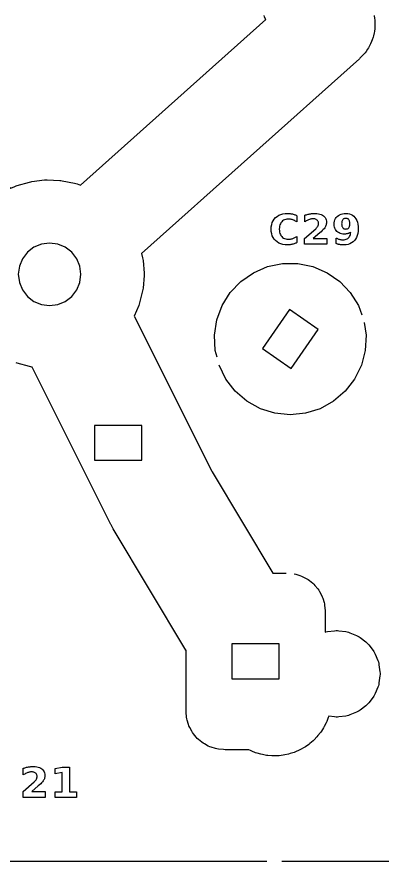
# Model space of a CAD drawing. Header units: millimetres. Extents: x 0 to 300, y 5 to 290.
# Drawn here: x 104.4 to 133.6, y 150 to 217.6 of the extents above; entities that cross this region are included whole.
import ezdxf

# ---------------------------------------------------------------- set-up
doc = ezdxf.new("R2010")
doc.units = ezdxf.units.MM
doc.layers.add('CUT', color=1, linetype='CONTINUOUS')
doc.layers.add('ENGRAVE', color=5, linetype='CONTINUOUS')

msp = doc.modelspace()

# ---------------------------------------------------------------- linework, layer by layer
at = {"layer": 'CUT', "color": 1}
for points in [[(90.0183, 214.2315), (103.904, 203.8885), (104.2185, 204.0378), (104.3153, 204.079), (104.4151, 204.1123), (105.3835, 204.3928), (105.4856, 204.418), (105.5894, 204.4349), (106.5903, 204.5564), (106.6951, 204.5649), (106.8003, 204.5649), (107.8077, 204.5243), (107.9126, 204.5158), (108.0164, 204.4989), (109.0042, 204.2973), (109.1064, 204.2721), (109.2062, 204.2388), (109.4684, 204.1393), (124.3127, 217.4196), (124.2712, 217.4961), (124.2219, 217.6124), (124.1838, 217.7329)], [(132.9859, 217.7292), (133.0228, 217.5043), (133.0368, 217.3822), (133.052, 217.1548), (133.0544, 217.0318), (133.0478, 216.804), (133.0384, 216.6814), (133.0101, 216.4553), (132.9891, 216.3341), (132.9394, 216.1117), (132.9069, 215.9931), (132.8362, 215.7764), (132.7925, 215.6615), (132.7014, 215.4525), (132.647, 215.3423), (132.5364, 215.143), (132.4717, 215.0384), (132.3426, 214.8506), (132.2682, 214.7527), (132.1218, 214.578), (132.0384, 214.4877), (131.8553, 214.3074), (131.8105, 214.2653), (114.3675, 198.6602), (114.4519, 198.3175), (114.473, 198.2145), (114.4856, 198.11), (114.5668, 197.1051), (114.571, 197), (114.5668, 196.8949), (114.4856, 195.89), (114.473, 195.7855), (114.4519, 195.6825), (114.2106, 194.7036), (114.1814, 194.6025), (114.1441, 194.5041), (113.7847, 193.6607), (120.0033, 181.2233), (120.025, 181.1838), (124.8903, 173.075), (125.9404, 173.075), (125.9428, 173.0749)], [(120.4104, 190.3561), (120.2693, 190.901), (120.2071, 192.1287), (120.3932, 193.3438), (120.8202, 194.4965), (121.4704, 195.5397), (122.3173, 196.4307), (123.3263, 197.1329), (124.4559, 197.6177), (125.66, 197.8651), (126.8893, 197.8651), (128.0934, 197.6177), (129.2231, 197.1329), (130.232, 196.4306), (131.0789, 195.5397), (131.7292, 194.4965), (131.9992, 193.7675)], [(132.1861, 193.1479), (132.3422, 192.1286), (132.28, 190.9009), (131.9718, 189.7109), (131.4305, 188.6072), (130.678, 187.6352), (129.7453, 186.8344), (128.6705, 186.2379), (127.4976, 185.8699), (126.2746, 185.7455), (125.0517, 185.8699), (123.8788, 186.2379), (122.804, 186.8345), (121.8712, 187.6352), (121.1188, 188.6073), (120.5774, 189.7109), (120.5733, 189.7269)], [(126.5894, 173.0115), (126.5987, 173.0101), (126.7231, 172.9789), (127.0538, 172.8786), (127.1745, 172.8354), (127.2904, 172.7806), (127.5951, 172.6177), (127.7051, 172.5518), (127.808, 172.4754), (128.0752, 172.2562), (128.1701, 172.1701), (128.2562, 172.0752), (128.4754, 171.808), (128.5518, 171.7051), (128.6177, 171.5951), (128.7806, 171.2904), (128.8354, 171.1745), (128.8786, 171.0538), (128.9789, 170.7231), (129.0101, 170.5987), (129.0289, 170.4719), (129.0688, 170.0666), (129.075, 169.9404), (129.075, 168.3377), (129.1269, 168.3533), (129.2634, 168.3787), (129.8287, 168.4531), (129.9422, 168.463), (130.0578, 168.463), (130.1713, 168.4531), (130.7282, 168.3798), (130.8405, 168.36), (130.9521, 168.3301), (131.0592, 168.2911), (131.5782, 168.0761), (131.6815, 168.028), (131.7816, 167.9702), (131.8749, 167.9048), (132.3206, 167.5628), (132.4079, 167.4896), (132.4896, 167.4079), (132.5628, 167.3206), (132.9048, 166.8749), (132.9702, 166.7816), (133.028, 166.6815), (133.0761, 166.5782), (133.2911, 166.0592), (133.3301, 165.9521), (133.36, 165.8405), (133.3798, 165.7282), (133.4531, 165.1713), (133.463, 165.0578), (133.463, 164.9422), (133.4531, 164.8287), (133.3798, 164.2718), (133.36, 164.1595), (133.3301, 164.0479), (133.2911, 163.9408), (133.0761, 163.4218), (133.028, 163.3185), (132.9702, 163.2184), (132.9048, 163.1251), (132.5628, 162.6794), (132.4896, 162.5921), (132.4079, 162.5104), (132.3206, 162.4372), (131.8749, 162.0952), (131.7816, 162.0298), (131.6815, 161.972), (131.5782, 161.9239), (131.0592, 161.7089), (130.9521, 161.6699), (130.8405, 161.64), (130.7282, 161.6202), (130.1713, 161.5469), (130.0578, 161.537), (129.9422, 161.537), (129.8287, 161.5469), (129.3557, 161.6092), (129.3174, 161.4943), (129.2005, 161.1937), (129.149, 161.0783), (129.0033, 160.7907), (128.9407, 160.6809), (128.7674, 160.4089), (128.6944, 160.3058), (128.4953, 160.0522), (128.4125, 159.9567), (128.1895, 159.7237), (128.0978, 159.6369), (127.8531, 159.4269), (127.7532, 159.3494), (127.4891, 159.1644), (127.3822, 159.0971), (127.1012, 158.9389), (126.9881, 158.8824), (126.693, 158.7525), (126.575, 158.7074), (126.2685, 158.6071), (126.1467, 158.5737), (125.8318, 158.5039), (125.7073, 158.4826), (125.3871, 158.444), (125.2611, 158.435), (124.9387, 158.428), (124.8124, 158.4314), (124.4908, 158.456), (124.3655, 158.4718), (124.0479, 158.5278), (123.9247, 158.5558), (123.6141, 158.6427), (123.4943, 158.6826), (123.1937, 158.7995), (123.0783, 158.851), (122.944, 158.9191), (122.9321, 158.9244), (122.9191, 158.925), (121.0596, 158.925), (120.9334, 158.9312), (120.5281, 158.9711), (120.4013, 158.9899), (120.2769, 159.0211), (119.9462, 159.1214), (119.8255, 159.1646), (119.7096, 159.2194), (119.4049, 159.3823), (119.2949, 159.4482), (119.192, 159.5246), (118.9248, 159.7438), (118.8299, 159.8299), (118.7438, 159.9248), (118.5246, 160.192), (118.4482, 160.2949), (118.3823, 160.4049), (118.2194, 160.7096), (118.1646, 160.8255), (118.1214, 160.9462), (118.0211, 161.2769), (117.9899, 161.4013), (117.9711, 161.5281), (117.9312, 161.9334), (117.925, 162.0596), (117.925, 166.8904), (117.9246, 166.8994), (117.9203, 166.9072), (112.0889, 176.6262), (112.0643, 176.6691), (111.9205, 176.931), (111.8976, 176.9748), (105.6033, 189.5635), (105.5894, 189.5651), (105.4856, 189.582), (105.3835, 189.6072), (104.4151, 189.8877), (104.3153, 189.921)], [(75.6, 150), (124.4, 150)], [(125.6, 150), (174.4, 150)]]:
    msp.add_lwpolyline(points, dxfattribs=at)
for points in [[(109.4207, 196.3514), (109.5061, 197), (109.4207, 197.6486), (109.1703, 198.253), (108.7721, 198.7721), (108.253, 199.1703), (107.6486, 199.4207), (107, 199.5061), (106.3514, 199.4207), (105.747, 199.1703), (105.2279, 198.7721), (104.8297, 198.253), (104.5793, 197.6486), (104.4939, 197), (104.5793, 196.3514), (104.8297, 195.747), (105.2279, 195.2279), (105.747, 194.8297), (106.3514, 194.5793), (107, 194.4939), (107.6486, 194.5793), (108.253, 194.8297), (108.7721, 195.2279), (109.1703, 195.747), (109.4207, 196.3514)], [(124.0471, 191.0625), (126.3371, 189.4687), (128.5022, 192.5793), (126.2123, 194.1732), (124.0471, 191.0625)], [(110.605, 184.895), (110.605, 182.105), (114.395, 182.105), (114.395, 184.895), (110.605, 184.895)], [(121.605, 164.605), (125.395, 164.605), (125.395, 167.395), (121.605, 167.395), (121.605, 164.605)]]:
    msp.add_lwpolyline(points, close=True, dxfattribs=at)
at = {"layer": 'ENGRAVE', "color": 5}
for points in [[(126.698, 199.4831), (126.6385, 199.4593), (126.5781, 199.438), (126.5169, 199.4192), (126.4549, 199.4028), (126.3921, 199.3888), (126.3284, 199.3775), (126.2637, 199.3686), (126.1981, 199.3623), (126.1317, 199.3585), (126.0643, 199.3572), (125.869, 199.3666), (125.6876, 199.3949), (125.5203, 199.442), (125.367, 199.508), (125.2277, 199.5929), (125.1024, 199.6966), (124.994, 199.8164), (124.9053, 199.9496), (124.8363, 200.0963), (124.787, 200.2565), (124.7574, 200.43), (124.7476, 200.617), (124.7574, 200.8044), (124.787, 200.9784), (124.8363, 201.1388), (124.9053, 201.2857), (124.994, 201.4191), (125.1024, 201.539), (125.2277, 201.6427), (125.367, 201.7275), (125.5203, 201.7935), (125.6876, 201.8407), (125.869, 201.8689), (126.0643, 201.8784), (126.1317, 201.8771), (126.1981, 201.8733), (126.2637, 201.867), (126.3284, 201.8581), (126.3921, 201.8467), (126.4549, 201.8328), (126.5169, 201.8164), (126.5781, 201.7975), (126.6385, 201.7762), (126.698, 201.7525), (126.7567, 201.7263), (126.8146, 201.6977), (126.8146, 201.1948), (126.7567, 201.2326), (126.6991, 201.2669), (126.6417, 201.2977), (126.5846, 201.325), (126.5278, 201.3487), (126.4712, 201.3689), (126.4143, 201.3858), (126.3564, 201.3997), (126.2975, 201.4104), (126.2376, 201.4181), (126.1767, 201.4227), (126.1148, 201.4243), (126.007, 201.4183), (125.9072, 201.4004), (125.8153, 201.3705), (125.7314, 201.3288), (125.6554, 201.2751), (125.5874, 201.2094), (125.5288, 201.1333), (125.4807, 201.0481), (125.4434, 200.9539), (125.4167, 200.8506), (125.4007, 200.7383), (125.3954, 200.617), (125.4007, 200.4961), (125.4167, 200.3842), (125.4434, 200.2813), (125.4807, 200.1873), (125.5288, 200.1022), (125.5874, 200.0261), (125.6554, 199.9605), (125.7314, 199.9068), (125.8153, 199.865), (125.9072, 199.8352), (126.007, 199.8173), (126.1148, 199.8113), (126.1767, 199.8128), (126.2376, 199.8174), (126.2975, 199.8251), (126.3564, 199.8359), (126.4143, 199.8497), (126.4712, 199.8666), (126.5278, 199.8868), (126.5846, 199.9106), (126.6417, 199.9378), (126.6991, 199.9686), (126.7567, 200.003), (126.8146, 200.0408), (126.8146, 199.5379), (126.7567, 199.5092), (126.698, 199.4831)], [(129.1908, 199.4044), (127.4249, 199.4044), (127.4249, 199.865), (128.3119, 200.6479), (128.3498, 200.6836), (128.3843, 200.719), (128.4153, 200.7541), (128.4428, 200.7889), (128.467, 200.8235), (128.4877, 200.8579), (128.5051, 200.8923), (128.5193, 200.9271), (128.5304, 200.9624), (128.5383, 200.9982), (128.5431, 201.0344), (128.5447, 201.0711), (128.5415, 201.1262), (128.5319, 201.1776), (128.516, 201.2253), (128.4937, 201.2693), (128.465, 201.3096), (128.4299, 201.3461), (128.3896, 201.378), (128.345, 201.404), (128.2962, 201.4243), (128.2433, 201.4387), (128.1861, 201.4474), (128.1247, 201.4503), (128.0751, 201.4486), (128.024, 201.4433), (127.9713, 201.4346), (127.9171, 201.4224), (127.8614, 201.4068), (127.8041, 201.3876), (127.7454, 201.3651), (127.6853, 201.3391), (127.6238, 201.3097), (127.561, 201.277), (127.4969, 201.2408), (127.4314, 201.2013), (127.4314, 201.7351), (127.5018, 201.7575), (127.5719, 201.7781), (127.6417, 201.7968), (127.7113, 201.8136), (127.7806, 201.8286), (127.8497, 201.8417), (127.9184, 201.8529), (127.9866, 201.8621), (128.0543, 201.8692), (128.1217, 201.8743), (128.1885, 201.8773), (128.2549, 201.8784), (128.3949, 201.873), (128.5241, 201.857), (128.6425, 201.8303), (128.7501, 201.793), (128.8469, 201.745), (128.9328, 201.6863), (129.0067, 201.6181), (129.0671, 201.5414), (129.1141, 201.4564), (129.1477, 201.3629), (129.1678, 201.2611), (129.1745, 201.1508), (129.1717, 201.0854), (129.1632, 201.0214), (129.1489, 200.959), (129.129, 200.898), (129.1033, 200.8385), (129.072, 200.7805), (129.0315, 200.7201), (128.9785, 200.6531), (128.9129, 200.5797), (128.8347, 200.4999), (128.744, 200.4135), (128.6407, 200.3207), (128.1215, 199.865), (129.1908, 199.865), (129.1908, 199.4044)], [(129.9971, 199.885), (130.0459, 199.8646), (130.094, 199.8461), (130.1414, 199.8296), (130.188, 199.815), (130.234, 199.8023), (130.2795, 199.7917), (130.3248, 199.7829), (130.3699, 199.7761), (130.4148, 199.7712), (130.4596, 199.7683), (130.5042, 199.7674), (130.594, 199.7717), (130.6771, 199.7846), (130.7532, 199.8062), (130.8225, 199.8364), (130.8848, 199.8753), (130.9404, 199.9228), (130.9889, 199.9788), (131.0302, 200.0431), (131.0645, 200.1159), (131.0916, 200.197), (131.1115, 200.2864), (131.1243, 200.3842), (131.087, 200.3582), (131.0489, 200.3345), (131.0099, 200.313), (130.9702, 200.2938), (130.9296, 200.2768), (130.8883, 200.2621), (130.8459, 200.2497), (130.8024, 200.2395), (130.7577, 200.2316), (130.7118, 200.226), (130.6647, 200.2226), (130.6165, 200.2215), (130.4962, 200.2275), (130.384, 200.2456), (130.2798, 200.2758), (130.1835, 200.318), (130.0953, 200.3723), (130.0151, 200.4387), (129.9452, 200.515), (129.888, 200.5989), (129.8436, 200.6904), (129.8118, 200.7896), (129.7927, 200.8964), (129.7864, 201.0108), (129.7935, 201.1373), (129.8147, 201.255), (129.8501, 201.364), (129.8996, 201.4644), (129.9633, 201.5561), (130.0411, 201.6391), (130.1308, 201.7112), (130.2302, 201.7702), (130.3392, 201.8161), (130.4578, 201.8489), (130.586, 201.8685), (130.7239, 201.8751), (130.8763, 201.8662), (131.0169, 201.8395), (131.1454, 201.7949), (131.2621, 201.7326), (131.3668, 201.6524), (131.4596, 201.5545), (131.5391, 201.4402), (131.6042, 201.3112), (131.6549, 201.1675), (131.6911, 201.009), (131.7128, 200.8358), (131.72, 200.6479), (131.7115, 200.4543), (131.6862, 200.2751), (131.6439, 200.1102), (131.5847, 199.9596), (131.5086, 199.8233), (131.4156, 199.7014), (131.3079, 199.5963), (131.1876, 199.5102), (131.0547, 199.4433), (130.9093, 199.3954), (130.7512, 199.3668), (130.5807, 199.3572), (130.5241, 199.3579), (130.4684, 199.36), (130.4134, 199.3635), (130.3593, 199.3684), (130.306, 199.3747), (130.2535, 199.3824), (130.2016, 199.3915), (130.1501, 199.402), (130.0989, 199.414), (130.0481, 199.4273), (129.9976, 199.442), (129.9475, 199.4581), (129.9475, 199.9073), (129.9971, 199.885)], [(130.8212, 200.6402), (130.8647, 200.655), (130.9037, 200.6757), (130.9381, 200.7024), (130.968, 200.735), (130.9934, 200.7735), (131.0141, 200.8179), (131.0303, 200.8682), (131.0418, 200.9245), (131.0487, 200.9867), (131.051, 201.0548), (131.0487, 201.1224), (131.0418, 201.1843), (131.0303, 201.2403), (131.0141, 201.2906), (130.9934, 201.3351), (130.968, 201.3738), (130.9381, 201.4066), (130.9037, 201.4335), (130.8647, 201.4544), (130.8212, 201.4693), (130.7732, 201.4782), (130.7206, 201.4812), (130.6681, 201.4782), (130.6201, 201.4693), (130.5766, 201.4544), (130.5376, 201.4335), (130.5032, 201.4066), (130.4732, 201.3738), (130.4479, 201.3351), (130.4271, 201.2906), (130.411, 201.2403), (130.3995, 201.1843), (130.3925, 201.1224), (130.3902, 201.0548), (130.3925, 200.9867), (130.3995, 200.9245), (130.411, 200.8682), (130.4271, 200.8179), (130.4479, 200.7735), (130.4732, 200.735), (130.5032, 200.7024), (130.5376, 200.6757), (130.5766, 200.655), (130.6201, 200.6402), (130.6681, 200.6313), (130.7206, 200.6284), (130.7732, 200.6313), (130.8212, 200.6402)], [(106.6428, 155.103), (104.8768, 155.103), (104.8768, 155.5636), (105.7639, 156.3465), (105.8018, 156.3822), (105.8362, 156.4176), (105.8672, 156.4527), (105.8948, 156.4876), (105.9189, 156.5221), (105.9397, 156.5565), (105.9571, 156.5909), (105.9713, 156.6257), (105.9824, 156.661), (105.9903, 156.6968), (105.995, 156.733), (105.9966, 156.7697), (105.9934, 156.8248), (105.9839, 156.8762), (105.9679, 156.9239), (105.9456, 156.9679), (105.9169, 157.0082), (105.8819, 157.0447), (105.8415, 157.0766), (105.797, 157.1026), (105.7482, 157.1229), (105.6952, 157.1373), (105.6381, 157.146), (105.5767, 157.1489), (105.5271, 157.1472), (105.476, 157.1419), (105.4233, 157.1332), (105.3691, 157.1211), (105.3133, 157.1054), (105.2561, 157.0862), (105.1973, 157.0637), (105.1372, 157.0377), (105.0758, 157.0083), (105.013, 156.9756), (104.9489, 156.9394), (104.8833, 156.8999), (104.8833, 157.4337), (104.9537, 157.4561), (105.0239, 157.4767), (105.0937, 157.4954), (105.1633, 157.5122), (105.2326, 157.5272), (105.3016, 157.5403), (105.3703, 157.5515), (105.4385, 157.5607), (105.5063, 157.5678), (105.5736, 157.5729), (105.6405, 157.576), (105.7069, 157.577), (105.8469, 157.5716), (105.9761, 157.5556), (106.0945, 157.529), (106.2021, 157.4916), (106.2988, 157.4436), (106.3848, 157.3849), (106.4587, 157.3167), (106.5191, 157.2401), (106.5661, 157.155), (106.5996, 157.0616), (106.6198, 156.9597), (106.6265, 156.8494), (106.6237, 156.784), (106.6151, 156.72), (106.6009, 156.6576), (106.5809, 156.5966), (106.5553, 156.5371), (106.524, 156.4791), (106.4835, 156.4187), (106.4305, 156.3517), (106.3649, 156.2783), (106.2867, 156.1985), (106.196, 156.1121), (106.0926, 156.0194), (105.5734, 155.5636), (106.6428, 155.5636), (106.6428, 155.103)], [(108.0098, 157.1066), (107.4418, 156.9894), (107.4418, 157.4158), (108.0066, 157.533), (108.6023, 157.533), (108.6023, 155.536), (109.1557, 155.536), (109.1557, 155.103), (107.4565, 155.103), (107.4565, 155.536), (108.0098, 155.536), (108.0098, 157.1066)]]:
    msp.add_lwpolyline(points, close=True, dxfattribs=at)

doc.saveas('drawing.dxf')
